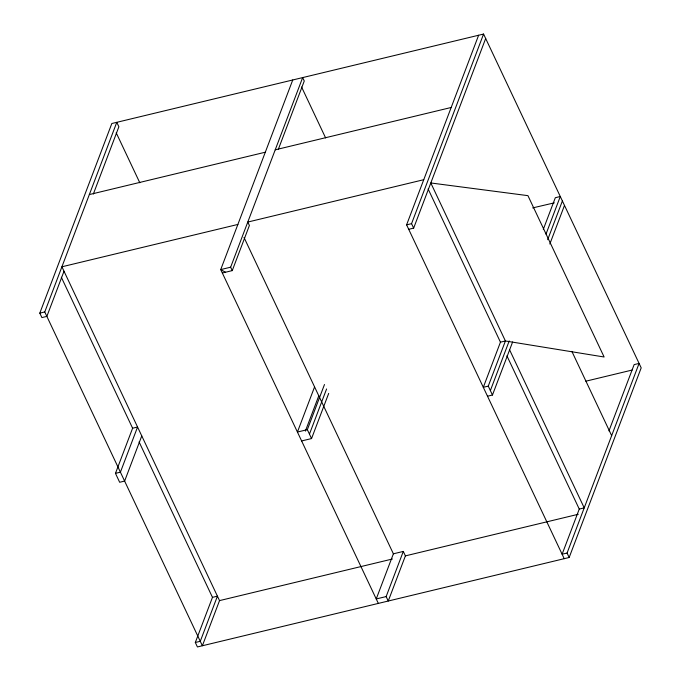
<?xml version="1.0" encoding="UTF-8"?>
<svg xmlns="http://www.w3.org/2000/svg" width="681" height="681" viewBox="0 0 681 681"><rect width="100%" height="100%" fill="white"/><g stroke="black" fill="none" stroke-linecap="round" stroke-linejoin="round"><path stroke-width="1.02" d="M64.014 271.242L46.861 316.384L41.907 317.584L39.804 313.132L111.829 123.516L483.578 34.05L641.196 367.868L569.171 557.484L197.422 646.95L195.319 642.498L212.472 597.356L139.077 441.918M237.873 224.441L61.911 266.79L219.529 600.608L202.376 645.758L44.759 311.941L116.783 122.325L118.886 126.777L93.331 194.059M141.767 435.925L124.623 481.075L119.66 482.267L115.464 473.363L132.608 428.221L61.324 277.244M292.745 79.975L220.721 269.591L378.338 603.409M222.338 273.004L232.247 270.612L230.638 267.199L302.662 77.591L304.271 81.005L278.342 149.284M232.247 270.612L249.399 225.471L247.782 222.057L423.744 179.707M314.579 386.902L297.427 432.043L307.344 429.66L324.488 384.518M305.36 431.133L318.785 395.806M309.446 434.112L326.591 388.97M301.632 440.947L311.549 438.564L328.693 393.414M564.217 558.675L406.6 224.849L478.624 35.242M408.702 229.301L413.656 228.109L411.554 223.657L483.578 34.05M413.656 228.109L485.681 38.502M393.388 553.815L376.235 598.957L386.153 596.573L403.297 551.423L393.388 553.815L244.011 237.439M403.297 551.423L405.399 555.875L388.255 601.025L386.153 596.573M500.45 342.168L483.306 387.31L488.26 386.118L505.413 340.977L430.801 182.968L527.937 195.651L604.115 356.997L505.413 340.977L500.45 342.168L428.111 188.943M543.302 229.369L555.33 197.703L560.284 196.511L546 234.111M490.363 390.571L509.218 340.934M547.677 239.678L562.387 200.963M487.511 396.214L492.465 395.023L512.623 341.956M549.831 244.002L564.489 205.415M506.919 355.857L579.259 509.073L562.114 554.223L567.069 553.032L639.093 363.416L634.139 364.616L608.95 430.911M89.347 194.562L265.309 152.212M275.226 149.829L451.188 107.479M39.804 313.132L44.759 311.941M230.638 267.199L220.721 269.591L225.513 272.238M406.6 224.849L411.554 223.657M132.608 428.221L137.562 427.03L120.418 472.171L115.464 473.363M585.822 381.198L632.121 370.055M212.472 597.356L217.426 596.164L200.274 641.306L195.319 642.498M579.259 509.073L584.221 507.881L509.609 349.872M219.529 600.608L392.401 559.007M405.399 555.875L578.271 514.274M532.678 207.909L554.325 202.844M571.87 351.379L611.657 435.653M488.26 386.118L492.465 395.023M567.069 553.032L569.171 557.484M301.581 87.006L325.629 137.928M307.344 429.66L311.549 438.564M116.204 132.778L139.809 182.78"/></g></svg>
